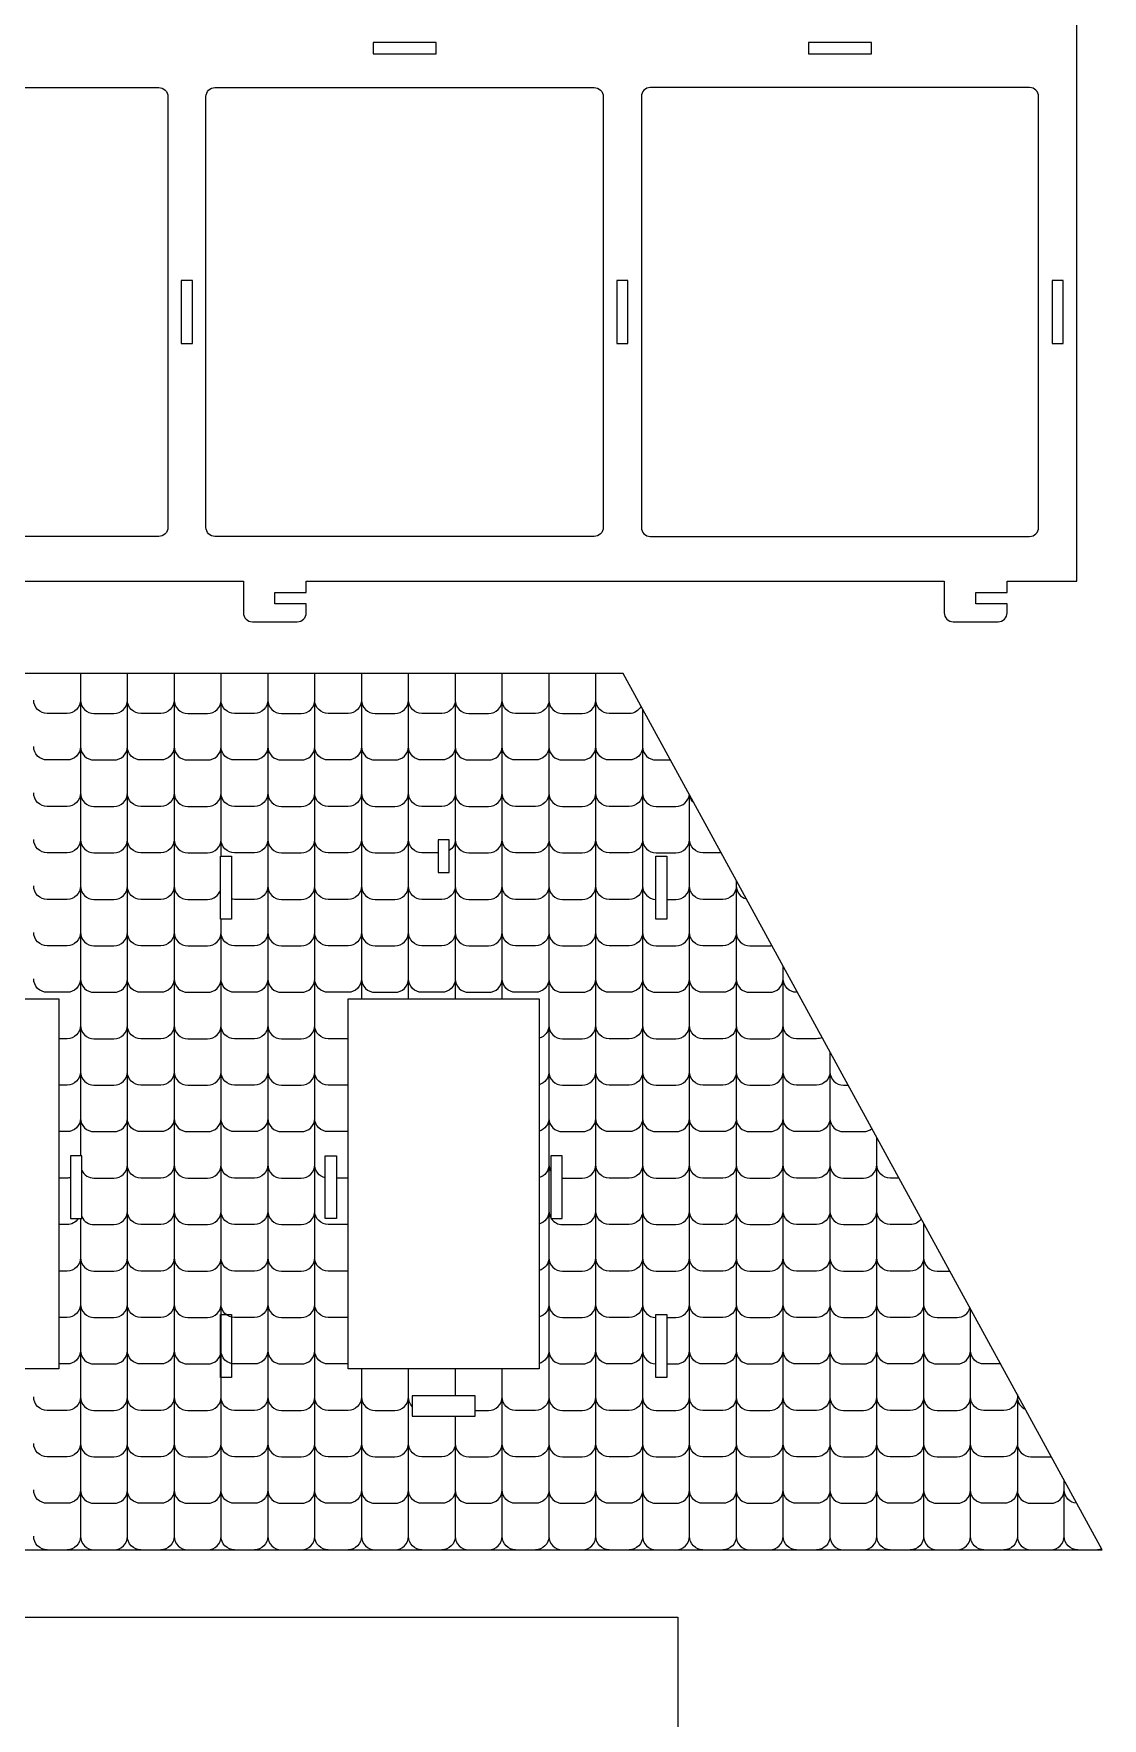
# Model space of a CAD drawing. Extents: x 6592 to 12102, y -827 to 2201.
# Drawn here: x 10036 to 10607, y 236 to 1137 of the extents above; entities that cross this region are included whole.
import ezdxf

# ---------------------------------------------------------------- set-up
doc = ezdxf.new("R2010")
doc.units = 0
doc.header["$MEASUREMENT"] = 0
doc.layers.add('LAYER_1', color=18, linetype='CONTINUOUS')

msp = doc.modelspace()

# ---------------------------------------------------------------- linework, layer by layer
at = {"layer": 'LAYER_1'}
for points in [[(9806.64, 844.1), (10147.84, 844.1), (10147.84, 827.3, 0.414214), (10152.64, 822.5), (10176.64, 822.5, 0.414214), (10181.44, 827.3), (10181.44, 832.1), (10164.64, 832.1), (10164.64, 838.1), (10181.44, 838.1), (10181.44, 844.1), (10522.64, 844.1), (10522.64, 827.3, 0.414214), (10527.44, 822.5), (10551.44, 822.5, 0.414214), (10556.24, 827.3), (10556.24, 832.1), (10539.44, 832.1), (10539.44, 838.1), (10556.24, 838.1), (10556.24, 844.1), (10593.44, 844.1), (10593.44, 1414.1)], [(10078.59, 326.3, 0.414214), (10085.79, 333.5), (10085.79, 794.87)], [(10110.84, 794.87), (10110.84, 333.5, 0.414214), (10118.04, 326.3)], [(10160.94, 794.87), (10160.94, 333.5, 0.414214), (10168.14, 326.3)], [(10178.78, 326.3, 0.414214), (10185.98, 333.5), (10185.98, 794.87)], [(10311.22, 794.87), (10311.22, 333.5, 0.414214), (10318.42, 326.3)], [(10329.07, 326.3, 0.414214), (10336.27, 333.5), (10336.27, 794.87)], [(10060.75, 780.62, -0.414214), (10053.55, 773.42), (10042.9, 773.42, -0.414214), (10035.7, 780.62)], [(10060.75, 780.62, 0.414214), (10067.95, 773.42), (10078.59, 773.42, 0.414214), (10085.79, 780.62)], [(10110.84, 780.62, -0.414214), (10103.64, 773.42), (10092.99, 773.42, -0.414214), (10085.79, 780.62)], [(10110.84, 780.62, 0.414214), (10118.04, 773.42), (10128.69, 773.42, 0.414214), (10135.89, 780.62)], [(10160.94, 780.62, -0.414214), (10153.74, 773.42), (10143.09, 773.42, -0.414214), (10135.89, 780.62)], [(10160.94, 780.62, 0.414214), (10168.14, 773.42), (10178.78, 773.42, 0.414214), (10185.98, 780.62)], [(10211.03, 780.62, -0.414214), (10203.83, 773.42), (10193.18, 773.42, -0.414214), (10185.98, 780.62)], [(10211.03, 780.62, 0.414214), (10218.23, 773.42), (10228.88, 773.42, 0.414214), (10236.08, 780.62)], [(10261.13, 780.62, -0.414214), (10253.93, 773.42), (10243.28, 773.42, -0.414214), (10236.08, 780.62)], [(10261.13, 780.62, 0.414214), (10268.33, 773.42), (10278.97, 773.42, 0.414214), (10286.17, 780.62)], [(10311.22, 780.62, -0.414214), (10304.02, 773.42), (10293.37, 773.42, -0.414214), (10286.17, 780.62)], [(10311.22, 780.62, 0.414214), (10318.42, 773.42), (10329.07, 773.42, 0.414214), (10336.27, 780.62)], [(10360.5, 777.29, -0.279406), (10354.12, 773.42), (10343.47, 773.42, -0.414214), (10336.27, 780.62)], [(10361.32, 775.79), (10361.32, 333.5, 0.414214), (10368.52, 326.3)], [(10060.75, 755.78, -0.414214), (10053.55, 748.58), (10042.9, 748.58, -0.414214), (10035.7, 755.78)], [(10060.75, 755.78, 0.414214), (10067.95, 748.58), (10078.59, 748.58, 0.414214), (10085.79, 755.78)], [(10110.84, 755.78, -0.414214), (10103.64, 748.58), (10092.99, 748.58, -0.414214), (10085.79, 755.78)], [(10110.84, 755.78, 0.414214), (10118.04, 748.58), (10128.69, 748.58, 0.414214), (10135.89, 755.78)], [(10160.94, 755.78, -0.414214), (10153.74, 748.58), (10143.09, 748.58, -0.414214), (10135.89, 755.78)], [(10160.94, 755.78, 0.414214), (10168.14, 748.58), (10178.78, 748.58, 0.414214), (10185.98, 755.78)], [(10211.03, 755.78, -0.414214), (10203.83, 748.58), (10193.18, 748.58, -0.414214), (10185.98, 755.78)], [(10211.03, 755.78, 0.414214), (10218.23, 748.58), (10228.88, 748.58, 0.414214), (10236.08, 755.78)], [(10261.13, 755.78, -0.414214), (10253.93, 748.58), (10243.28, 748.58, -0.414214), (10236.08, 755.78)], [(10261.13, 755.78, 0.414214), (10268.33, 748.58), (10278.97, 748.58, 0.414214), (10286.17, 755.78)], [(10311.22, 755.78, -0.414214), (10304.02, 748.58), (10293.37, 748.58, -0.414214), (10286.17, 755.78)], [(10311.22, 755.78, 0.414214), (10318.42, 748.58), (10329.07, 748.58, 0.414214), (10336.27, 755.78)], [(10361.32, 755.78, -0.414214), (10354.12, 748.58), (10343.47, 748.58, -0.414214), (10336.27, 755.78)], [(10361.32, 755.78, 0.414214), (10368.52, 748.58), (10376.2, 748.58)], [(10060.75, 730.94, -0.414214), (10053.55, 723.74), (10042.9, 723.74, -0.414214), (10035.7, 730.94)], [(10060.75, 730.94, 0.414214), (10067.95, 723.74), (10078.59, 723.74, 0.414214), (10085.79, 730.94)], [(10110.84, 730.94, -0.414214), (10103.64, 723.74), (10092.99, 723.74, -0.414214), (10085.79, 730.94)], [(10110.84, 730.94, 0.414214), (10118.04, 723.74), (10128.69, 723.74, 0.414214), (10135.89, 730.94)], [(10160.94, 730.94, -0.414214), (10153.74, 723.74), (10143.09, 723.74, -0.414214), (10135.89, 730.94)], [(10160.94, 730.94, 0.414214), (10168.14, 723.74), (10178.78, 723.74, 0.414214), (10185.98, 730.94)], [(10211.03, 730.94, -0.414214), (10203.83, 723.74), (10193.18, 723.74, -0.414214), (10185.98, 730.94)], [(10211.03, 730.94, 0.414214), (10218.23, 723.74), (10228.88, 723.74, 0.414214), (10236.08, 730.94)], [(10261.13, 730.94, -0.414214), (10253.93, 723.74), (10243.28, 723.74, -0.414214), (10236.08, 730.94)], [(10261.13, 730.94, 0.414214), (10268.33, 723.74), (10278.97, 723.74, 0.414214), (10286.17, 730.94)], [(10311.22, 730.94, -0.414214), (10304.02, 723.74), (10293.37, 723.74, -0.414214), (10286.17, 730.94)], [(10311.22, 730.94, 0.414214), (10318.42, 723.74), (10329.07, 723.74, 0.414214), (10336.27, 730.94)], [(10361.32, 730.94, -0.414214), (10354.12, 723.74), (10343.47, 723.74, -0.414214), (10336.27, 730.94)], [(10361.32, 730.94, 0.414214), (10368.52, 723.74), (10379.16, 723.74, 0.379798), (10386.31, 730.08)], [(10379.16, 326.3, 0.414214), (10386.36, 333.5), (10386.36, 729.99)], [(10388.8, 725.54, -0.175116), (10386.45, 729.84)], [(10060.75, 706.1, -0.414214), (10053.55, 698.9), (10042.9, 698.9, -0.414214), (10035.7, 706.1)], [(10060.75, 706.1, 0.414214), (10067.95, 698.9), (10078.59, 698.9, 0.414214), (10085.79, 706.1)], [(10110.84, 706.1, -0.414214), (10103.64, 698.9), (10092.99, 698.9, -0.414214), (10085.79, 706.1)], [(10110.84, 706.1, 0.414214), (10118.04, 698.9), (10128.69, 698.9, 0.414214), (10135.89, 706.1)], [(10160.94, 706.1, -0.414214), (10153.74, 698.9), (10143.09, 698.9, -0.414214), (10135.89, 706.1)], [(10160.94, 706.1, 0.414214), (10168.14, 698.9), (10178.78, 698.9, 0.414214), (10185.98, 706.1)], [(10211.03, 706.1, -0.414214), (10203.83, 698.9), (10193.18, 698.9, -0.414214), (10185.98, 706.1)], [(10211.03, 706.1, 0.414214), (10218.23, 698.9), (10228.88, 698.9, 0.414214), (10236.08, 706.1)], [(10251.93, 698.9), (10243.28, 698.9, -0.414214), (10236.08, 706.1)], [(10261.13, 706.1, -0.250445), (10257.93, 700.11)], [(10261.13, 706.1, 0.414214), (10268.33, 698.9), (10278.97, 698.9, 0.414214), (10286.17, 706.1)], [(10311.22, 706.1, -0.414214), (10304.02, 698.9), (10293.37, 698.9, -0.414214), (10286.17, 706.1)], [(10311.22, 706.1, 0.414214), (10318.42, 698.9), (10329.07, 698.9, 0.414214), (10336.27, 706.1)], [(10361.32, 706.1, -0.414214), (10354.12, 698.9), (10343.47, 698.9, -0.414214), (10336.27, 706.1)], [(10361.32, 706.1, 0.414214), (10368.52, 698.9), (10379.16, 698.9, 0.414214), (10386.36, 706.1)], [(10403.37, 698.9), (10393.56, 698.9, -0.414214), (10386.36, 706.1)], [(10060.75, 681.26, -0.414214), (10053.55, 674.06), (10042.9, 674.06, -0.414214), (10035.7, 681.26)], [(10060.75, 681.26, 0.414214), (10067.95, 674.06), (10078.59, 674.06, 0.414214), (10085.79, 681.26)], [(10110.84, 681.26, -0.414214), (10103.64, 674.06), (10092.99, 674.06, -0.414214), (10085.79, 681.26)], [(10110.84, 681.26, 0.414214), (10118.04, 674.06), (10128.69, 674.06, 0.323813), (10135.53, 679.01)], [(10160.94, 681.26, -0.414214), (10153.74, 674.06), (10143.09, 674.06, -0.054702), (10141.53, 674.23)], [(10160.94, 681.26, 0.414214), (10168.14, 674.06), (10178.78, 674.06, 0.414214), (10185.98, 681.26)], [(10211.03, 681.26, -0.414214), (10203.83, 674.06), (10193.18, 674.06, -0.414214), (10185.98, 681.26)], [(10211.03, 681.26, 0.414214), (10218.23, 674.06), (10228.88, 674.06, 0.414214), (10236.08, 681.26)], [(10261.13, 681.26, -0.414214), (10253.93, 674.06), (10243.28, 674.06, -0.414214), (10236.08, 681.26)], [(10261.13, 681.26, 0.414214), (10268.33, 674.06), (10278.97, 674.06, 0.414214), (10286.17, 681.26)], [(10311.22, 681.26, -0.414214), (10304.02, 674.06), (10293.37, 674.06, -0.414214), (10286.17, 681.26)], [(10311.22, 681.26, 0.414214), (10318.42, 674.06), (10329.07, 674.06, 0.414214), (10336.27, 681.26)], [(10361.32, 681.26, -0.414214), (10354.12, 674.06), (10343.47, 674.06, -0.414214), (10336.27, 681.26)], [(10361.32, 681.26, 0.406544), (10368.33, 674.06)], [(10374.33, 674.06), (10379.16, 674.06, 0.414214), (10386.36, 681.26)], [(10411.41, 681.26, -0.414214), (10404.21, 674.06), (10393.56, 674.06, -0.414214), (10386.36, 681.26)], [(10411.41, 684.19), (10411.41, 333.5, 0.414214), (10418.61, 326.3)], [(10411.41, 681.26, 0.342693), (10416.83, 674.28)], [(10143.09, 326.3, -0.414214), (10135.89, 333.5), (10135.89, 663.52)], [(10060.75, 656.42, -0.414214), (10053.55, 649.22), (10042.9, 649.22, -0.414214), (10035.7, 656.42)], [(10060.75, 656.42, 0.414214), (10067.95, 649.22), (10078.59, 649.22, 0.414214), (10085.79, 656.42)], [(10110.84, 656.42, -0.414214), (10103.64, 649.22), (10092.99, 649.22, -0.414214), (10085.79, 656.42)], [(10110.84, 656.42, 0.414214), (10118.04, 649.22), (10128.69, 649.22, 0.414214), (10135.89, 656.42)], [(10160.94, 656.42, -0.414214), (10153.74, 649.22), (10143.09, 649.22, -0.414214), (10135.89, 656.42)], [(10160.94, 656.42, 0.414214), (10168.14, 649.22), (10178.78, 649.22, 0.414214), (10185.98, 656.42)], [(10211.03, 656.42, -0.414214), (10203.83, 649.22), (10193.18, 649.22, -0.414214), (10185.98, 656.42)], [(10211.03, 656.42, 0.414214), (10218.23, 649.22), (10228.88, 649.22, 0.414214), (10236.08, 656.42)], [(10261.13, 656.42, -0.414214), (10253.93, 649.22), (10243.28, 649.22, -0.414214), (10236.08, 656.42)], [(10261.13, 656.42, 0.414214), (10268.33, 649.22), (10278.97, 649.22, 0.414214), (10286.17, 656.42)], [(10311.22, 656.42, -0.414214), (10304.02, 649.22), (10293.37, 649.22, -0.414214), (10286.17, 656.42)], [(10311.22, 656.42, 0.414214), (10318.42, 649.22), (10329.07, 649.22, 0.414214), (10336.27, 656.42)], [(10361.32, 656.42, -0.414214), (10354.12, 649.22), (10343.47, 649.22, -0.414214), (10336.27, 656.42)], [(10361.32, 656.42, 0.414214), (10368.52, 649.22), (10379.16, 649.22, 0.414214), (10386.36, 656.42)], [(10411.41, 656.42, -0.414214), (10404.21, 649.22), (10393.56, 649.22, -0.414214), (10386.36, 656.42)], [(10411.41, 656.42, 0.414214), (10418.61, 649.22), (10429.26, 649.22, 0.042575), (10430.48, 649.32)], [(10060.75, 631.58, -0.414214), (10053.55, 624.38), (10042.9, 624.38, -0.414214), (10035.7, 631.58)], [(10060.75, 631.58, 0.414214), (10067.95, 624.38), (10078.59, 624.38, 0.414214), (10085.79, 631.58)], [(10110.84, 631.58, -0.414214), (10103.64, 624.38), (10092.99, 624.38, -0.414214), (10085.79, 631.58)], [(10110.84, 631.58, 0.414214), (10118.04, 624.38), (10128.69, 624.38, 0.414214), (10135.89, 631.58)], [(10160.94, 631.58, -0.414214), (10153.74, 624.38), (10143.09, 624.38, -0.414214), (10135.89, 631.58)], [(10160.94, 631.58, 0.414214), (10168.14, 624.38), (10178.78, 624.38, 0.414214), (10185.98, 631.58)], [(10211.03, 631.58, -0.414214), (10203.83, 624.38), (10193.18, 624.38, -0.414214), (10185.98, 631.58)], [(10211.03, 631.58, 0.414214), (10218.23, 624.38), (10228.88, 624.38, 0.414214), (10236.08, 631.58)], [(10261.13, 631.58, -0.414214), (10253.93, 624.38), (10243.28, 624.38, -0.414214), (10236.08, 631.58)], [(10261.13, 631.58, 0.414214), (10268.33, 624.38), (10278.97, 624.38, 0.414214), (10286.17, 631.58)], [(10311.22, 631.58, -0.414214), (10304.02, 624.38), (10293.37, 624.38, -0.414214), (10286.17, 631.58)], [(10311.22, 631.58, 0.414214), (10318.42, 624.38), (10329.07, 624.38, 0.414214), (10336.27, 631.58)], [(10361.32, 631.58, -0.414214), (10354.12, 624.38), (10343.47, 624.38, -0.414214), (10336.27, 631.58)], [(10361.32, 631.58, 0.414214), (10368.52, 624.38), (10379.16, 624.38, 0.414214), (10386.36, 631.58)], [(10411.41, 631.58, -0.414214), (10404.21, 624.38), (10393.56, 624.38, -0.414214), (10386.36, 631.58)], [(10411.41, 631.58, 0.414214), (10418.61, 624.38), (10429.26, 624.38, 0.414214), (10436.46, 631.58)], [(10443.66, 326.3, -0.414214), (10436.46, 333.5), (10436.46, 638.39)], [(10444.12, 624.38), (10443.66, 624.38, -0.414214), (10436.46, 631.58)], [(10060.75, 606.74, -0.414214), (10053.55, 599.54), (10049.19, 599.54)], [(10060.75, 606.74, 0.414214), (10067.95, 599.54), (10078.59, 599.54, 0.414214), (10085.79, 606.74)], [(10110.84, 606.74, -0.414214), (10103.64, 599.54), (10092.99, 599.54, -0.414214), (10085.79, 606.74)], [(10110.84, 606.74, 0.414214), (10118.04, 599.54), (10128.69, 599.54, 0.414214), (10135.89, 606.74)], [(10160.94, 606.74, -0.414214), (10153.74, 599.54), (10143.09, 599.54, -0.414214), (10135.89, 606.74)], [(10160.94, 606.74, 0.414214), (10168.14, 599.54), (10178.78, 599.54, 0.414214), (10185.98, 606.74)], [(10203.87, 599.54, -0.001323), (10203.83, 599.54), (10193.18, 599.54, -0.414214), (10185.98, 606.74)], [(10311.22, 606.74, -0.335422), (10305.99, 599.81)], [(10311.22, 606.74, 0.414214), (10318.42, 599.54), (10329.07, 599.54, 0.414214), (10336.27, 606.74)], [(10361.32, 606.74, -0.414214), (10354.12, 599.54), (10343.47, 599.54, -0.414214), (10336.27, 606.74)], [(10361.32, 606.74, 0.414214), (10368.52, 599.54), (10379.16, 599.54, 0.414214), (10386.36, 606.74)], [(10411.41, 606.74, -0.414214), (10404.21, 599.54), (10393.56, 599.54, -0.414214), (10386.36, 606.74)], [(10411.41, 606.74, 0.414214), (10418.61, 599.54), (10429.26, 599.54, 0.414214), (10436.46, 606.74)], [(10457.34, 600.21, -0.109058), (10454.31, 599.54), (10443.66, 599.54, -0.414214), (10436.46, 606.74)], [(10461.51, 592.58), (10461.51, 333.5, 0.414214), (10468.71, 326.3)], [(10060.75, 581.9, -0.414214), (10053.55, 574.7), (10049.19, 574.7)], [(10060.75, 581.9, 0.414214), (10067.95, 574.7), (10078.59, 574.7, 0.414214), (10085.79, 581.9)], [(10110.84, 581.9, -0.414214), (10103.64, 574.7), (10092.99, 574.7, -0.414214), (10085.79, 581.9)], [(10110.84, 581.9, 0.414214), (10118.04, 574.7), (10128.69, 574.7, 0.414214), (10135.89, 581.9)], [(10160.94, 581.9, -0.414214), (10153.74, 574.7), (10143.09, 574.7, -0.414214), (10135.89, 581.9)], [(10160.94, 581.9, 0.414214), (10168.14, 574.7), (10178.78, 574.7, 0.414214), (10185.98, 581.9)], [(10203.87, 574.7, -0.001323), (10203.83, 574.7), (10193.18, 574.7, -0.414214), (10185.98, 581.9)], [(10311.22, 581.9, -0.335422), (10305.99, 574.97)], [(10311.22, 581.9, 0.414214), (10318.42, 574.7), (10329.07, 574.7, 0.414214), (10336.27, 581.9)], [(10361.32, 581.9, -0.414214), (10354.12, 574.7), (10343.47, 574.7, -0.414214), (10336.27, 581.9)], [(10361.32, 581.9, 0.414214), (10368.52, 574.7), (10379.16, 574.7, 0.414214), (10386.36, 581.9)], [(10411.41, 581.9, -0.414214), (10404.21, 574.7), (10393.56, 574.7, -0.414214), (10386.36, 581.9)], [(10411.41, 581.9, 0.414214), (10418.61, 574.7), (10429.26, 574.7, 0.414214), (10436.46, 581.9)], [(10461.51, 581.9, -0.414214), (10454.31, 574.7), (10443.66, 574.7, -0.414214), (10436.46, 581.9)], [(10461.51, 581.9, 0.414214), (10468.71, 574.7), (10471.29, 574.7)], [(10060.75, 557.06, -0.414214), (10053.55, 549.86), (10049.19, 549.86)], [(10060.75, 557.06, 0.414214), (10067.95, 549.86), (10078.59, 549.86, 0.414214), (10085.79, 557.06)], [(10110.84, 557.06, -0.414214), (10103.64, 549.86), (10092.99, 549.86, -0.414214), (10085.79, 557.06)], [(10110.84, 557.06, 0.414214), (10118.04, 549.86), (10128.69, 549.86, 0.414214), (10135.89, 557.06)], [(10160.94, 557.06, -0.414214), (10153.74, 549.86), (10143.09, 549.86, -0.414214), (10135.89, 557.06)], [(10160.94, 557.06, 0.414214), (10168.14, 549.86), (10178.78, 549.86, 0.414214), (10185.98, 557.06)], [(10203.87, 549.86, -0.001323), (10203.83, 549.86), (10193.18, 549.86, -0.414214), (10185.98, 557.06)], [(10311.22, 557.06, -0.335422), (10305.99, 550.13)], [(10311.22, 557.06, 0.414214), (10318.42, 549.86), (10329.07, 549.86, 0.414214), (10336.27, 557.06)], [(10361.32, 557.06, -0.414214), (10354.12, 549.86), (10343.47, 549.86, -0.414214), (10336.27, 557.06)], [(10361.32, 557.06, 0.414214), (10368.52, 549.86), (10379.16, 549.86, 0.414214), (10386.36, 557.06)], [(10411.41, 557.06, -0.414214), (10404.21, 549.86), (10393.56, 549.86, -0.414214), (10386.36, 557.06)], [(10411.41, 557.06, 0.414214), (10418.61, 549.86), (10429.26, 549.86, 0.414214), (10436.46, 557.06)], [(10461.51, 557.06, -0.414214), (10454.31, 549.86), (10443.66, 549.86, -0.414214), (10436.46, 557.06)], [(10461.51, 557.06, 0.414214), (10468.71, 549.86), (10479.36, 549.86, 0.175306), (10483.96, 551.53)], [(10493.76, 326.3, -0.414214), (10486.56, 333.5), (10486.56, 546.78)], [(10061.43, 529.17, 0.291063), (10067.95, 525.02), (10078.59, 525.02, 0.414214), (10085.79, 532.22)], [(10110.84, 532.22, -0.414214), (10103.64, 525.02), (10092.99, 525.02, -0.414214), (10085.79, 532.22)], [(10110.84, 532.22, 0.414214), (10118.04, 525.02), (10128.69, 525.02, 0.414214), (10135.89, 532.22)], [(10160.94, 532.22, -0.414214), (10153.74, 525.02), (10143.09, 525.02, -0.414214), (10135.89, 532.22)], [(10160.94, 532.22, 0.414214), (10168.14, 525.02), (10178.78, 525.02, 0.414214), (10185.98, 532.22)], [(10191.63, 525.19, -0.351824), (10185.98, 532.22)], [(10311.22, 532.22, -0.335422), (10305.99, 525.29)], [(10311.22, 532.22, 0.13441), (10312.23, 528.55)], [(10318.23, 525.02, 0.006806), (10318.42, 525.02), (10329.07, 525.02, 0.414214), (10336.27, 532.22)], [(10361.32, 532.22, -0.414214), (10354.12, 525.02), (10343.47, 525.02, -0.414214), (10336.27, 532.22)], [(10361.32, 532.22, 0.414214), (10368.52, 525.02), (10379.16, 525.02, 0.414214), (10386.36, 532.22)], [(10411.41, 532.22, -0.414214), (10404.21, 525.02), (10393.56, 525.02, -0.414214), (10386.36, 532.22)], [(10411.41, 532.22, 0.414214), (10418.61, 525.02), (10429.26, 525.02, 0.414214), (10436.46, 532.22)], [(10461.51, 532.22, -0.414214), (10454.31, 525.02), (10443.66, 525.02, -0.414214), (10436.46, 532.22)], [(10461.51, 532.22, 0.414214), (10468.71, 525.02), (10479.36, 525.02, 0.414214), (10486.56, 532.22)], [(10498.46, 525.02), (10493.76, 525.02, -0.414214), (10486.56, 532.22)], [(10055.43, 525.27, -0.06611), (10053.55, 525.02), (10049.19, 525.02)], [(10203.87, 525.02, -0.001323), (10203.83, 525.02), (10197.63, 525.02)], [(10061.43, 504.33, 0.291063), (10067.95, 500.18), (10078.59, 500.18, 0.414214), (10085.79, 507.38)], [(10110.84, 507.38, -0.414214), (10103.64, 500.18), (10092.99, 500.18, -0.414214), (10085.79, 507.38)], [(10110.84, 507.38, 0.414214), (10118.04, 500.18), (10128.69, 500.18, 0.414214), (10135.89, 507.38)], [(10160.94, 507.38, -0.414214), (10153.74, 500.18), (10143.09, 500.18, -0.414214), (10135.89, 507.38)], [(10160.94, 507.38, 0.414214), (10168.14, 500.18), (10178.78, 500.18, 0.414214), (10185.98, 507.38)], [(10203.87, 500.18, -0.001323), (10203.83, 500.18), (10193.18, 500.18, -0.414214), (10185.98, 507.38)], [(10311.22, 507.38, -0.335422), (10305.99, 500.45)], [(10311.22, 507.38, 0.13441), (10312.23, 503.71)], [(10312.45, 503.36, 0.249808), (10318.42, 500.18), (10329.07, 500.18, 0.414214), (10336.27, 507.38)], [(10361.32, 507.38, -0.414214), (10354.12, 500.18), (10343.47, 500.18, -0.414214), (10336.27, 507.38)], [(10361.32, 507.38, 0.414214), (10368.52, 500.18), (10379.16, 500.18, 0.414214), (10386.36, 507.38)], [(10411.41, 507.38, -0.414214), (10404.21, 500.18), (10393.56, 500.18, -0.414214), (10386.36, 507.38)], [(10411.41, 507.38, 0.414214), (10418.61, 500.18), (10429.26, 500.18, 0.414214), (10436.46, 507.38)], [(10461.51, 507.38, -0.414214), (10454.31, 500.18), (10443.66, 500.18, -0.414214), (10436.46, 507.38)], [(10461.51, 507.38, 0.414214), (10468.71, 500.18), (10479.36, 500.18, 0.414214), (10486.56, 507.38)], [(10510.33, 503.3, -0.2469), (10504.4, 500.18), (10493.76, 500.18, -0.414214), (10486.56, 507.38)], [(10059.52, 503.36, -0.249808), (10053.55, 500.18), (10049.19, 500.18)], [(10060.75, 503.36), (10060.75, 333.5, 0.414214), (10067.95, 326.3)], [(10511.6, 500.98), (10511.6, 333.5, 0.414214), (10518.8, 326.3)], [(10060.75, 482.54, -0.414214), (10053.55, 475.34), (10049.19, 475.34)], [(10060.75, 482.54, 0.414214), (10067.95, 475.34), (10078.59, 475.34, 0.414214), (10085.79, 482.54)], [(10110.84, 482.54, -0.414214), (10103.64, 475.34), (10092.99, 475.34, -0.414214), (10085.79, 482.54)], [(10110.84, 482.54, 0.414214), (10118.04, 475.34), (10128.69, 475.34, 0.414214), (10135.89, 482.54)], [(10160.94, 482.54, -0.414214), (10153.74, 475.34), (10143.09, 475.34, -0.414214), (10135.89, 482.54)], [(10160.94, 482.54, 0.414214), (10168.14, 475.34), (10178.78, 475.34, 0.414214), (10185.98, 482.54)], [(10203.87, 475.34, -0.001323), (10203.83, 475.34), (10193.18, 475.34, -0.414214), (10185.98, 482.54)], [(10311.22, 482.54, -0.335422), (10305.99, 475.61)], [(10311.22, 482.54, 0.414214), (10318.42, 475.34), (10329.07, 475.34, 0.414214), (10336.27, 482.54)], [(10361.32, 482.54, -0.414214), (10354.12, 475.34), (10343.47, 475.34, -0.414214), (10336.27, 482.54)], [(10361.32, 482.54, 0.414214), (10368.52, 475.34), (10379.16, 475.34, 0.414214), (10386.36, 482.54)], [(10411.41, 482.54, -0.414214), (10404.21, 475.34), (10393.56, 475.34, -0.414214), (10386.36, 482.54)], [(10411.41, 482.54, 0.414214), (10418.61, 475.34), (10429.26, 475.34, 0.414214), (10436.46, 482.54)], [(10461.51, 482.54, -0.414214), (10454.31, 475.34), (10443.66, 475.34, -0.414214), (10436.46, 482.54)], [(10461.51, 482.54, 0.414214), (10468.71, 475.34), (10479.36, 475.34, 0.414214), (10486.56, 482.54)], [(10511.6, 482.54, -0.414214), (10504.4, 475.34), (10493.76, 475.34, -0.414214), (10486.56, 482.54)], [(10511.6, 482.54, 0.414214), (10518.8, 475.34), (10525.62, 475.34)], [(10060.75, 457.7, -0.414214), (10053.55, 450.5), (10049.19, 450.5)], [(10060.75, 457.7, 0.414214), (10067.95, 450.5), (10078.59, 450.5, 0.414214), (10085.79, 457.7)], [(10110.84, 457.7, -0.414214), (10103.64, 450.5), (10092.99, 450.5, -0.414214), (10085.79, 457.7)], [(10110.84, 457.7, 0.414214), (10118.04, 450.5), (10128.69, 450.5, 0.414214), (10135.89, 457.7)], [(10160.94, 457.7, -0.414214), (10153.74, 450.5), (10143.09, 450.5, -0.414214), (10135.89, 457.7)], [(10160.94, 457.7, 0.414214), (10168.14, 450.5), (10178.78, 450.5, 0.414214), (10185.98, 457.7)], [(10203.87, 450.5, -0.001323), (10203.83, 450.5), (10193.18, 450.5, -0.414214), (10185.98, 457.7)], [(10311.22, 457.7, -0.335422), (10305.99, 450.77)], [(10311.22, 457.7, 0.414214), (10318.42, 450.5), (10329.07, 450.5, 0.414214), (10336.27, 457.7)], [(10361.32, 457.7, -0.414214), (10354.12, 450.5), (10343.47, 450.5, -0.414214), (10336.27, 457.7)], [(10361.32, 457.7, 0.406544), (10368.33, 450.5)], [(10374.33, 450.5), (10379.16, 450.5, 0.414214), (10386.36, 457.7)], [(10411.41, 457.7, -0.414214), (10404.21, 450.5), (10393.56, 450.5, -0.414214), (10386.36, 457.7)], [(10411.41, 457.7, 0.414214), (10418.61, 450.5), (10429.26, 450.5, 0.414214), (10436.46, 457.7)], [(10461.51, 457.7, -0.414214), (10454.31, 450.5), (10443.66, 450.5, -0.414214), (10436.46, 457.7)], [(10461.51, 457.7, 0.414214), (10468.71, 450.5), (10479.36, 450.5, 0.414214), (10486.56, 457.7)], [(10511.6, 457.7, -0.414214), (10504.4, 450.5), (10493.76, 450.5, -0.414214), (10486.56, 457.7)], [(10511.6, 457.7, 0.414214), (10518.8, 450.5), (10529.45, 450.5, 0.333881), (10536.37, 455.7)], [(10529.45, 326.3, 0.414214), (10536.65, 333.5), (10536.65, 455.18)], [(10060.75, 432.86, -0.414214), (10053.55, 425.66), (10049.19, 425.66)], [(10060.75, 432.86, 0.414214), (10067.95, 425.66), (10078.59, 425.66, 0.414214), (10085.79, 432.86)], [(10110.84, 432.86, -0.414214), (10103.64, 425.66), (10092.99, 425.66, -0.414214), (10085.79, 432.86)], [(10110.84, 432.86, 0.414214), (10118.04, 425.66), (10128.69, 425.66, 0.414214), (10135.89, 432.86)], [(10160.94, 432.86, -0.414214), (10153.74, 425.66), (10143.09, 425.66, -0.414214), (10135.89, 432.86)], [(10160.94, 432.86, 0.414214), (10168.14, 425.66), (10178.78, 425.66, 0.414214), (10185.98, 432.86)], [(10203.87, 425.66, -0.001323), (10203.83, 425.66), (10193.18, 425.66, -0.414214), (10185.98, 432.86)], [(10311.22, 432.86, -0.335422), (10305.99, 425.93)], [(10311.22, 432.86, 0.414214), (10318.42, 425.66), (10329.07, 425.66, 0.414214), (10336.27, 432.86)], [(10361.32, 432.86, -0.414214), (10354.12, 425.66), (10343.47, 425.66, -0.414214), (10336.27, 432.86)], [(10361.32, 432.86, 0.406544), (10368.33, 425.66)], [(10374.33, 425.66), (10379.16, 425.66, 0.414214), (10386.36, 432.86)], [(10411.41, 432.86, -0.414214), (10404.21, 425.66), (10393.56, 425.66, -0.414214), (10386.36, 432.86)], [(10411.41, 432.86, 0.414214), (10418.61, 425.66), (10429.26, 425.66, 0.414214), (10436.46, 432.86)], [(10461.51, 432.86, -0.414214), (10454.31, 425.66), (10443.66, 425.66, -0.414214), (10436.46, 432.86)], [(10461.51, 432.86, 0.414214), (10468.71, 425.66), (10479.36, 425.66, 0.414214), (10486.56, 432.86)], [(10511.6, 432.86, -0.414214), (10504.4, 425.66), (10493.76, 425.66, -0.414214), (10486.56, 432.86)], [(10511.6, 432.86, 0.414214), (10518.8, 425.66), (10529.45, 425.66, 0.414214), (10536.65, 432.86)], [(10552.79, 425.66), (10543.85, 425.66, -0.414214), (10536.65, 432.86)], [(10211.03, 423.06), (10211.03, 333.5, -0.414214), (10203.83, 326.3)], [(10243.28, 326.3, -0.414214), (10236.08, 333.5), (10236.08, 423.06)], [(10293.37, 326.3, -0.414214), (10286.17, 333.5), (10286.17, 423.06)], [(10060.75, 408.02, -0.414214), (10053.55, 400.82), (10042.9, 400.82, -0.414214), (10035.7, 408.02)], [(10060.75, 408.02, 0.414214), (10067.95, 400.82), (10078.59, 400.82, 0.414214), (10085.79, 408.02)], [(10110.84, 408.02, -0.414214), (10103.64, 400.82), (10092.99, 400.82, -0.414214), (10085.79, 408.02)], [(10110.84, 408.02, 0.414214), (10118.04, 400.82), (10128.69, 400.82, 0.414214), (10135.89, 408.02)], [(10160.94, 408.02, -0.414214), (10153.74, 400.82), (10143.09, 400.82, -0.414214), (10135.89, 408.02)], [(10160.94, 408.02, 0.414214), (10168.14, 400.82), (10178.78, 400.82, 0.414214), (10185.98, 408.02)], [(10211.03, 408.02, -0.414214), (10203.83, 400.82), (10193.18, 400.82, -0.414214), (10185.98, 408.02)], [(10211.03, 408.02, 0.414214), (10218.23, 400.82), (10228.88, 400.82, 0.414214), (10236.08, 408.02)], [(10238.13, 402.99, -0.195819), (10236.08, 408.02)], [(10271.73, 400.82), (10278.97, 400.82, 0.414214), (10286.17, 408.02)], [(10311.22, 408.02, -0.414214), (10304.02, 400.82), (10293.37, 400.82, -0.414214), (10286.17, 408.02)], [(10311.22, 408.02, 0.414214), (10318.42, 400.82), (10329.07, 400.82, 0.414214), (10336.27, 408.02)], [(10361.32, 408.02, -0.414214), (10354.12, 400.82), (10343.47, 400.82, -0.414214), (10336.27, 408.02)], [(10361.32, 408.02, 0.414214), (10368.52, 400.82), (10379.16, 400.82, 0.414214), (10386.36, 408.02)], [(10411.41, 408.02, -0.414214), (10404.21, 400.82), (10393.56, 400.82, -0.414214), (10386.36, 408.02)], [(10411.41, 408.02, 0.414214), (10418.61, 400.82), (10429.26, 400.82, 0.414214), (10436.46, 408.02)], [(10461.51, 408.02, -0.414214), (10454.31, 400.82), (10443.66, 400.82, -0.414214), (10436.46, 408.02)], [(10461.51, 408.02, 0.414214), (10468.71, 400.82), (10479.36, 400.82, 0.414214), (10486.56, 408.02)], [(10511.6, 408.02, -0.414214), (10504.4, 400.82), (10493.76, 400.82, -0.414214), (10486.56, 408.02)], [(10511.6, 408.02, 0.414214), (10518.8, 400.82), (10529.45, 400.82, 0.414214), (10536.65, 408.02)], [(10561.7, 408.02, -0.414214), (10554.5, 400.82), (10543.85, 400.82, -0.414214), (10536.65, 408.02)], [(10561.7, 409.37), (10561.7, 333.5, -0.414214), (10554.5, 326.3)], [(10561.7, 408.02, 0.299842), (10566.06, 401.4)], [(10261.13, 397.72), (10261.13, 333.5, -0.414214), (10253.93, 326.3)], [(10060.75, 383.18, -0.414214), (10053.55, 375.98), (10042.9, 375.98, -0.414214), (10035.7, 383.18)], [(10060.75, 383.18, 0.414214), (10067.95, 375.98), (10078.59, 375.98, 0.414214), (10085.79, 383.18)], [(10110.84, 383.18, -0.414214), (10103.64, 375.98), (10092.99, 375.98, -0.414214), (10085.79, 383.18)], [(10110.84, 383.18, 0.414214), (10118.04, 375.98), (10128.69, 375.98, 0.414214), (10135.89, 383.18)], [(10160.94, 383.18, -0.414214), (10153.74, 375.98), (10143.09, 375.98, -0.414214), (10135.89, 383.18)], [(10160.94, 383.18, 0.414214), (10168.14, 375.98), (10178.78, 375.98, 0.414214), (10185.98, 383.18)], [(10211.03, 383.18, -0.414214), (10203.83, 375.98), (10193.18, 375.98, -0.414214), (10185.98, 383.18)], [(10211.03, 383.18, 0.414214), (10218.23, 375.98), (10228.88, 375.98, 0.414214), (10236.08, 383.18)], [(10261.13, 383.18, -0.414214), (10253.93, 375.98), (10243.28, 375.98, -0.414214), (10236.08, 383.18)], [(10261.13, 383.18, 0.414214), (10268.33, 375.98), (10278.97, 375.98, 0.414214), (10286.17, 383.18)], [(10311.22, 383.18, -0.414214), (10304.02, 375.98), (10293.37, 375.98, -0.414214), (10286.17, 383.18)], [(10311.22, 383.18, 0.414214), (10318.42, 375.98), (10329.07, 375.98, 0.414214), (10336.27, 383.18)], [(10361.32, 383.18, -0.414214), (10354.12, 375.98), (10343.47, 375.98, -0.414214), (10336.27, 383.18)], [(10361.32, 383.18, 0.414214), (10368.52, 375.98), (10379.16, 375.98, 0.414214), (10386.36, 383.18)], [(10411.41, 383.18, -0.414214), (10404.21, 375.98), (10393.56, 375.98, -0.414214), (10386.36, 383.18)], [(10411.41, 383.18, 0.414214), (10418.61, 375.98), (10429.26, 375.98, 0.414214), (10436.46, 383.18)], [(10461.51, 383.18, -0.414214), (10454.31, 375.98), (10443.66, 375.98, -0.414214), (10436.46, 383.18)], [(10461.51, 383.18, 0.414214), (10468.71, 375.98), (10479.36, 375.98, 0.414214), (10486.56, 383.18)], [(10511.6, 383.18, -0.414214), (10504.4, 375.98), (10493.76, 375.98, -0.414214), (10486.56, 383.18)], [(10511.6, 383.18, 0.414214), (10518.8, 375.98), (10529.45, 375.98, 0.414214), (10536.65, 383.18)], [(10561.7, 383.18, -0.414214), (10554.5, 375.98), (10543.85, 375.98, -0.414214), (10536.65, 383.18)], [(10561.7, 383.18, 0.414214), (10568.9, 375.98), (10579.55, 375.98, 0.014208), (10579.95, 375.99)], [(10593.95, 326.3, -0.414214), (10586.75, 333.5), (10586.75, 363.57)], [(10060.75, 358.34, -0.414214), (10053.55, 351.14), (10042.9, 351.14, -0.414214), (10035.7, 358.34)], [(10060.75, 358.34, 0.414214), (10067.95, 351.14), (10078.59, 351.14, 0.414214), (10085.79, 358.34)], [(10110.84, 358.34, -0.414214), (10103.64, 351.14), (10092.99, 351.14, -0.414214), (10085.79, 358.34)], [(10110.84, 358.34, 0.414214), (10118.04, 351.14), (10128.69, 351.14, 0.414214), (10135.89, 358.34)], [(10160.94, 358.34, -0.414214), (10153.74, 351.14), (10143.09, 351.14, -0.414214), (10135.89, 358.34)], [(10160.94, 358.34, 0.414214), (10168.14, 351.14), (10178.78, 351.14, 0.414214), (10185.98, 358.34)], [(10211.03, 358.34, -0.414214), (10203.83, 351.14), (10193.18, 351.14, -0.414214), (10185.98, 358.34)], [(10211.03, 358.34, 0.414214), (10218.23, 351.14), (10228.88, 351.14, 0.414214), (10236.08, 358.34)], [(10261.13, 358.34, -0.414214), (10253.93, 351.14), (10243.28, 351.14, -0.414214), (10236.08, 358.34)], [(10261.13, 358.34, 0.414214), (10268.33, 351.14), (10278.97, 351.14, 0.414214), (10286.17, 358.34)], [(10311.22, 358.34, -0.414214), (10304.02, 351.14), (10293.37, 351.14, -0.414214), (10286.17, 358.34)], [(10311.22, 358.34, 0.414214), (10318.42, 351.14), (10329.07, 351.14, 0.414214), (10336.27, 358.34)], [(10361.32, 358.34, -0.414214), (10354.12, 351.14), (10343.47, 351.14, -0.414214), (10336.27, 358.34)], [(10361.32, 358.34, 0.414214), (10368.52, 351.14), (10379.16, 351.14, 0.414214), (10386.36, 358.34)], [(10411.41, 358.34, -0.414214), (10404.21, 351.14), (10393.56, 351.14, -0.414214), (10386.36, 358.34)], [(10411.41, 358.34, 0.414214), (10418.61, 351.14), (10429.26, 351.14, 0.414214), (10436.46, 358.34)], [(10461.51, 358.34, -0.414214), (10454.31, 351.14), (10443.66, 351.14, -0.414214), (10436.46, 358.34)], [(10461.51, 358.34, 0.414214), (10468.71, 351.14), (10479.36, 351.14, 0.414214), (10486.56, 358.34)], [(10511.6, 358.34, -0.414214), (10504.4, 351.14), (10493.76, 351.14, -0.414214), (10486.56, 358.34)], [(10511.6, 358.34, 0.414214), (10518.8, 351.14), (10529.45, 351.14, 0.414214), (10536.65, 358.34)], [(10561.7, 358.34, -0.414214), (10554.5, 351.14), (10543.85, 351.14, -0.414214), (10536.65, 358.34)], [(10561.7, 358.34, 0.414214), (10568.9, 351.14), (10579.55, 351.14, 0.414214), (10586.75, 358.34)], [(10593.54, 351.15, -0.397743), (10586.75, 358.34)], [(10042.9, 326.3, -0.414214), (10035.7, 333.5)], [(10060.75, 333.5, -0.414214), (10053.55, 326.3)], [(10092.99, 326.3, -0.414214), (10085.79, 333.5)], [(10110.84, 333.5, -0.414214), (10103.64, 326.3)], [(10128.69, 326.3, 0.414214), (10135.89, 333.5)], [(10160.94, 333.5, -0.414214), (10153.74, 326.3)], [(10193.18, 326.3, -0.414214), (10185.98, 333.5)], [(10211.03, 333.5, 0.414214), (10218.23, 326.3)], [(10228.88, 326.3, 0.414214), (10236.08, 333.5)], [(10261.13, 333.5, 0.414214), (10268.33, 326.3)], [(10278.97, 326.3, 0.414214), (10286.17, 333.5)], [(10311.22, 333.5, -0.414214), (10304.02, 326.3)], [(10343.47, 326.3, -0.414214), (10336.27, 333.5)], [(10361.32, 333.5, -0.414214), (10354.12, 326.3)], [(10393.56, 326.3, -0.414214), (10386.36, 333.5)], [(10411.41, 333.5, -0.414214), (10404.21, 326.3)], [(10429.26, 326.3, 0.414214), (10436.46, 333.5)], [(10461.51, 333.5, -0.414214), (10454.31, 326.3)], [(10479.36, 326.3, 0.414214), (10486.56, 333.5)], [(10511.6, 333.5, -0.414214), (10504.4, 326.3)], [(10543.85, 326.3, -0.414214), (10536.65, 333.5)], [(10561.7, 333.5, 0.414214), (10568.9, 326.3)], [(10579.55, 326.3, 0.414214), (10586.75, 333.5)], [(10606.92, 326.68, -0.082383), (10604.59, 326.3)]]:
    msp.add_lwpolyline(points, format="xyb", dxfattribs=at)
for points in [[(10217.24, 1126.1), (10250.84, 1126.1), (10250.84, 1132.1), (10217.24, 1132.1)], [(10450.04, 1126.1), (10483.64, 1126.1), (10483.64, 1132.1), (10450.04, 1132.1)], [(10120.64, 971.3), (10120.64, 1004.9), (10114.64, 1004.9), (10114.64, 971.3)], [(10353.44, 971.3), (10353.44, 1004.9), (10347.44, 1004.9), (10347.44, 971.3)], [(10586.24, 1004.9), (10580.24, 1004.9), (10580.24, 971.3), (10586.24, 971.3)], [(10607.13, 326.3), (10350.89, 794.87), (9645.37, 794.87), (9389.13, 326.3)], [(10257.93, 705.97), (10251.93, 705.97), (10251.93, 688.34), (10257.93, 688.34)], [(10135.53, 697.12), (10141.53, 697.12), (10141.53, 663.52), (10135.53, 663.52)], [(10368.33, 697.12), (10374.33, 697.12), (10374.33, 663.52), (10368.33, 663.52)], [(9947.07, 423.06), (9947.07, 620.82), (10049.19, 620.82), (10049.19, 423.06)], [(10203.87, 423.06), (10203.87, 620.82), (10305.99, 620.82), (10305.99, 423.06)], [(10061.43, 536.96), (10055.43, 536.96), (10055.43, 503.36), (10061.43, 503.36)], [(10191.63, 536.96), (10197.63, 536.96), (10197.63, 503.36), (10191.63, 503.36)], [(10318.23, 536.96), (10312.23, 536.96), (10312.23, 503.36), (10318.23, 503.36)], [(10135.53, 452.1), (10141.53, 452.1), (10141.53, 418.5), (10135.53, 418.5)], [(10368.33, 452.1), (10374.33, 452.1), (10374.33, 418.5), (10368.33, 418.5)], [(10271.73, 408.66), (10238.13, 408.66), (10238.13, 397.72), (10271.73, 397.72)], [(10380.12, 116.23), (9674.61, 116.23), (9674.61, 290.36), (10380.12, 290.36)]]:
    msp.add_lwpolyline(points, close=True, dxfattribs=at)
for points in [[(10102.64, 868.1), (9851.84, 868.1, -0.414214), (9847.04, 872.9), (9847.04, 1103.3, -0.414214), (9851.84, 1108.1), (10102.64, 1108.1, -0.414214), (10107.44, 1103.3), (10107.44, 872.9, -0.414214)], [(10335.44, 868.1), (10132.64, 868.1, -0.414214), (10127.84, 872.9), (10127.84, 1103.3, -0.414214), (10132.64, 1108.1), (10335.44, 1108.1, -0.414214), (10340.24, 1103.3), (10340.24, 872.9, -0.414214)], [(10568.24, 868.1, 0.414214), (10573.04, 872.9), (10573.04, 1103.3, 0.414214), (10568.24, 1108.1), (10365.44, 1108.1, 0.414214), (10360.64, 1103.3), (10360.64, 872.9, 0.414214), (10365.44, 868.1)]]:
    msp.add_lwpolyline(points, format="xyb", close=True, dxfattribs=at)
for points in [[(10060.75, 794.87), (10060.75, 536.96)], [(10135.89, 697.12), (10135.89, 794.87)], [(10211.03, 794.87), (10211.03, 620.82)], [(10236.08, 620.82), (10236.08, 794.87)], [(10261.13, 794.87), (10261.13, 620.82)], [(10286.17, 620.82), (10286.17, 794.87)], [(10261.13, 423.06), (10261.13, 408.66)]]:
    msp.add_lwpolyline(points, dxfattribs=at)

doc.saveas('drawing.dxf')
